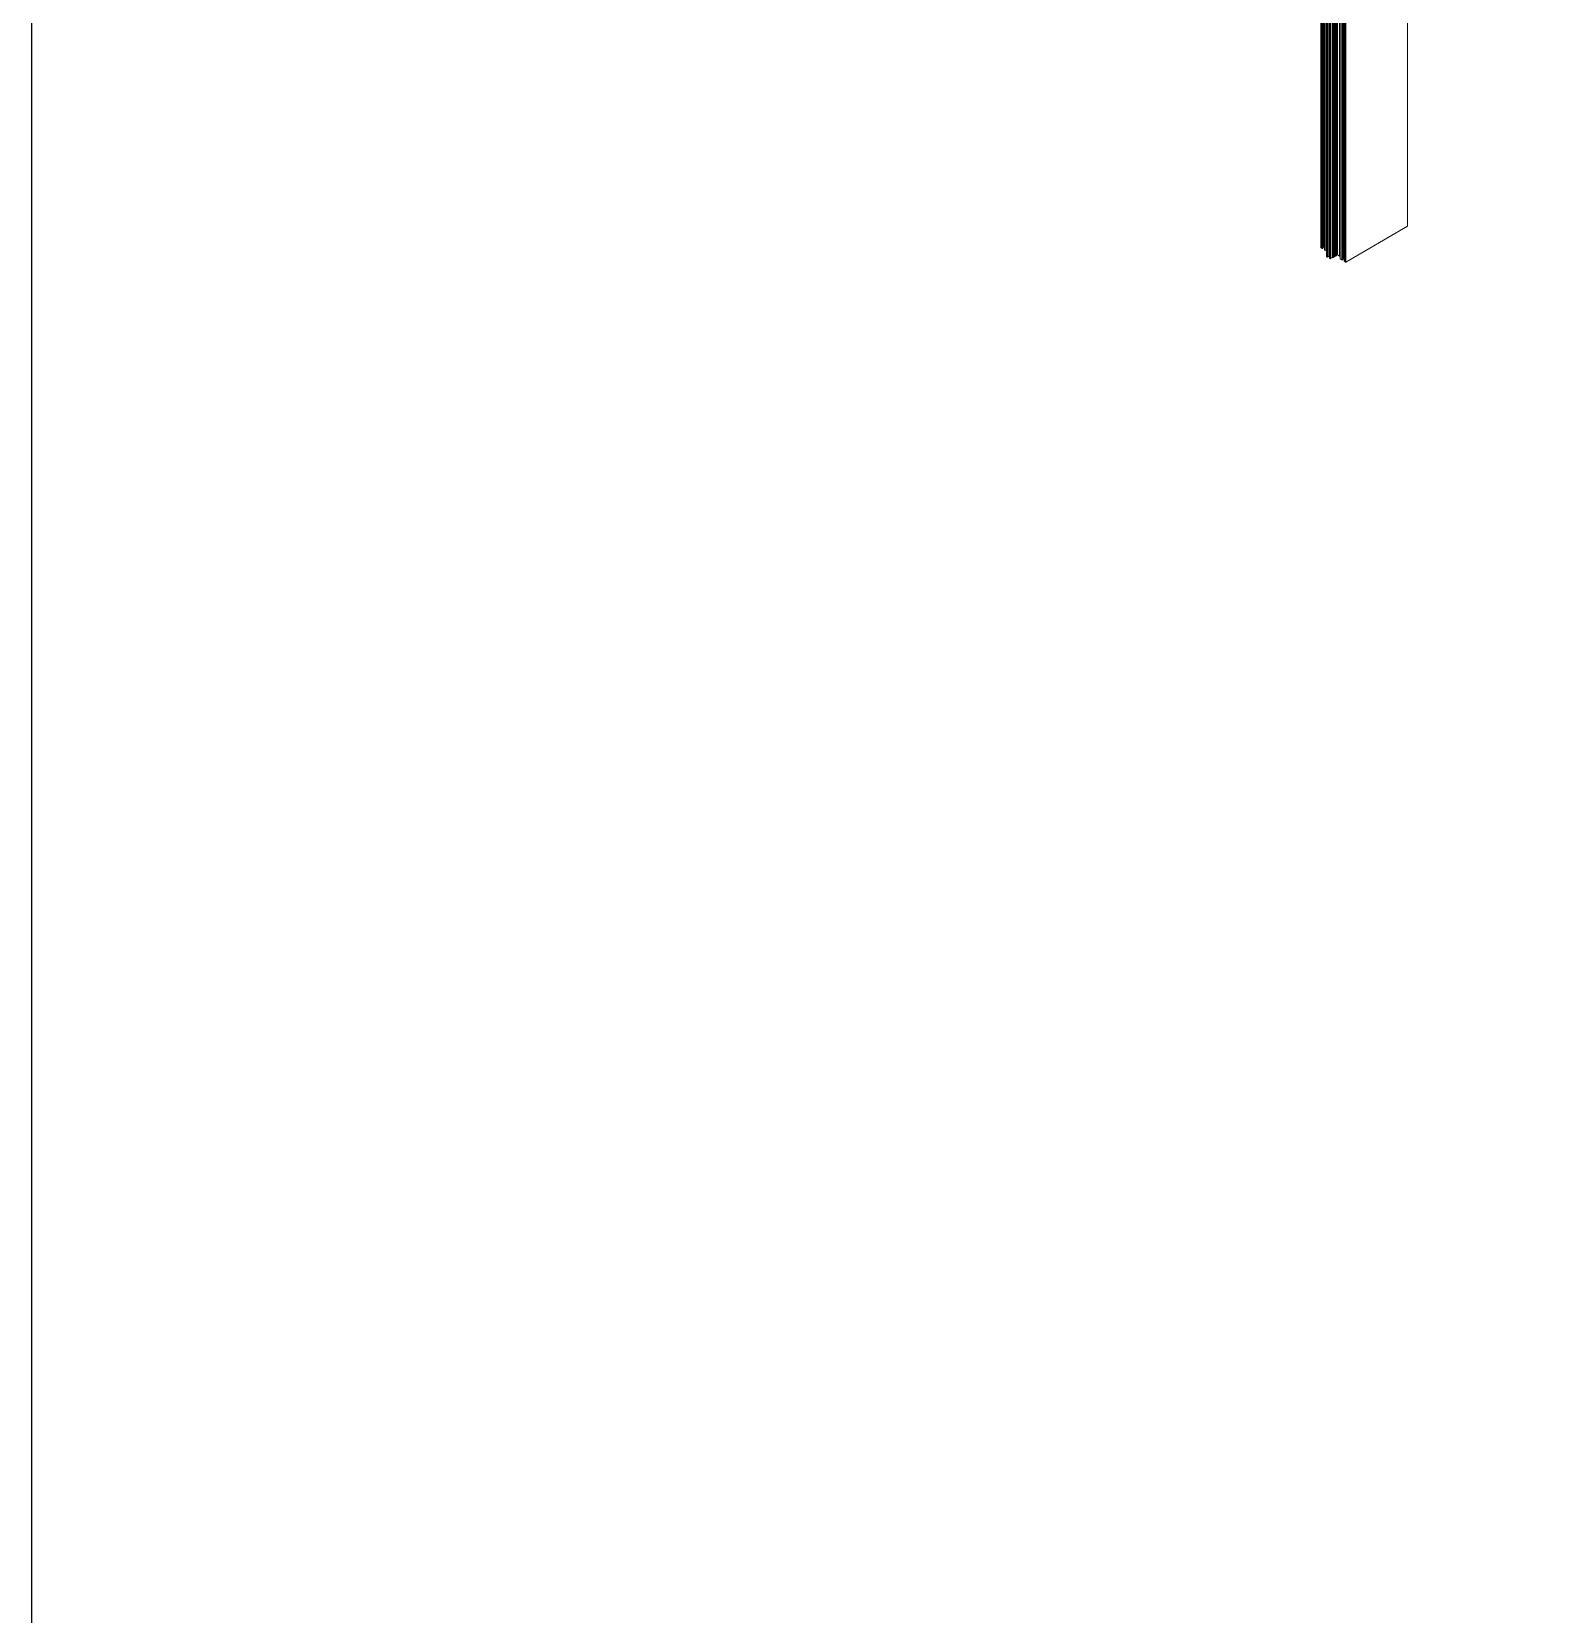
# Model space of a CAD drawing. Header units: millimetres. Extents: x 39 to 459, y 26 to 647.
# Drawn here: x 38.59 to 71.14, y 174.12 to 207.95 of the extents above; entities that cross this region are included whole.
import ezdxf

# ---------------------------------------------------------------- set-up
doc = ezdxf.new("R2010")
doc.units = ezdxf.units.MM
doc.layers.add('ANTET', color=7, linetype='Continuous')

# ---------------------------------------------------------------- blocks, each defined once
blk = doc.blocks.new('Griyaj Montajı')
at = {"color": 7, "linetype": 'Continuous', "lineweight": 15}
for p, q in [((11050.962, 2095.489), (11050.962, 2117.781)), ((11050.962, 2117.779), (11050.962, 2095.488)), ((11049.109, 2117.321), (11049.109, 2095.03)), ((11049.11, 2117.32), (11049.11, 2095.029)), ((11049.129, 2117.309), (11049.129, 2095.017)), ((11049.129, 2117.309), (11049.129, 2095.018)), ((11049.137, 2117.305), (11049.137, 2095.014)), ((11049.143, 2117.305), (11049.143, 2095.014)), ((11049.15, 2117.309), (11049.15, 2095.018)), ((11049.151, 2095.019), (11049.151, 2117.31)), ((11049.163, 2117.336), (11049.163, 2095.045)), ((11049.167, 2117.336), (11049.167, 2095.045)), ((11049.184, 2117.279), (11049.184, 2094.987)), ((11049.185, 2117.277), (11049.185, 2094.986)), ((11049.192, 2117.273), (11049.192, 2094.981)), ((11049.192, 2117.272), (11049.192, 2094.981)), ((11049.222, 2117.255), (11049.222, 2094.964)), ((11049.229, 2117.13), (11049.229, 2094.838)), ((11049.229, 2117.129), (11049.229, 2094.837)), ((11049.239, 2117.123), (11049.239, 2094.831)), ((11049.241, 2117.123), (11049.241, 2094.831)), ((11049.25, 2117.123), (11049.25, 2094.831)), ((11049.252, 2117.123), (11049.252, 2094.831)), ((11049.279, 2117.139), (11049.279, 2094.847)), ((11049.286, 2117.143), (11049.286, 2094.851)), ((11049.293, 2117.092), (11049.293, 2094.801)), ((11049.294, 2117.091), (11049.294, 2094.8)), ((11049.304, 2117.086), (11049.304, 2094.794)), ((11049.308, 2117.086), (11049.308, 2094.794)), ((11049.314, 2117.089), (11049.314, 2094.798)), ((11049.315, 2094.799), (11049.315, 2117.091)), ((11049.322, 2117.102), (11049.322, 2094.811)), ((11049.324, 2117.103), (11049.324, 2094.811)), ((11049.353, 2117.103), (11049.353, 2094.811)), ((11049.357, 2117.105), (11049.357, 2094.814)), ((11049.362, 2117.113), (11049.362, 2094.821)), ((11049.37, 2117.113), (11049.37, 2094.821)), ((11049.374, 2117.115), (11049.374, 2094.824)), ((11049.379, 2117.122), (11049.379, 2094.831)), ((11049.387, 2117.122), (11049.387, 2094.831)), ((11049.391, 2117.125), (11049.391, 2094.833)), ((11049.396, 2117.132), (11049.396, 2094.841)), ((11049.404, 2117.132), (11049.404, 2094.841)), ((11049.408, 2117.135), (11049.408, 2094.843)), ((11049.413, 2117.142), (11049.413, 2094.85)), ((11049.42, 2117.142), (11049.42, 2094.85)), ((11049.425, 2117.144), (11049.425, 2094.853)), ((11049.429, 2117.152), (11049.429, 2094.86)), ((11049.437, 2117.152), (11049.437, 2094.86)), ((11049.442, 2117.154), (11049.442, 2094.863)), ((11049.443, 2117.16), (11049.443, 2094.868)), ((11049.455, 2117.167), (11049.455, 2094.876)), ((11049.46, 2117.167), (11049.46, 2094.876)), ((11049.507, 2117.14), (11049.507, 2094.848)), ((11049.514, 2117.136), (11049.514, 2094.844)), ((11049.519, 2117.088), (11049.519, 2094.796)), ((11049.523, 2117.081), (11049.523, 2094.79)), ((11049.553, 2117.064), (11049.553, 2094.773)), ((11049.553, 2117.064), (11049.553, 2094.773)), ((11049.561, 2117.06), (11049.561, 2094.769)), ((11049.567, 2117.06), (11049.567, 2094.769)), ((11049.574, 2117.064), (11049.574, 2094.773)), ((11049.575, 2094.774), (11049.575, 2117.065)), ((11049.578, 2117.086), (11049.578, 2094.795)), ((11049.6, 2117.086), (11049.6, 2094.795)), ((11049.609, 2117.034), (11049.609, 2094.742)), ((11049.61, 2117.032), (11049.61, 2094.741)), ((11049.616, 2117.028), (11049.616, 2094.736)), ((11049.617, 2117.028), (11049.617, 2094.736)), ((11049.636, 2117.016), (11049.636, 2094.725)), ((11049.64, 2117.016), (11049.64, 2094.725)), ((11049.64, 2094.725), (11050.962, 2095.488)), ((11049.11, 2095.029), (11049.129, 2095.018)), ((11049.151, 2095.038), (11049.163, 2095.045)), ((11049.167, 2095.045), (11049.184, 2095.035)), ((11049.129, 2095.017), (11049.137, 2095.014)), ((11049.143, 2095.014), (11049.15, 2095.018)), ((11049.185, 2094.986), (11049.192, 2094.981)), ((11049.192, 2094.981), (11049.222, 2094.964)), ((11049.229, 2094.837), (11049.239, 2094.831)), ((11049.241, 2094.831), (11049.25, 2094.831)), ((11049.252, 2094.831), (11049.279, 2094.847)), ((11049.279, 2094.852), (11049.286, 2094.851)), ((11049.286, 2094.851), (11049.293, 2094.855)), ((11049.294, 2094.8), (11049.304, 2094.794)), ((11049.308, 2094.794), (11049.314, 2094.798)), ((11049.315, 2094.807), (11049.322, 2094.811)), ((11049.324, 2094.811), (11049.353, 2094.811)), ((11049.362, 2094.821), (11049.37, 2094.821)), ((11049.379, 2094.831), (11049.387, 2094.831)), ((11049.396, 2094.841), (11049.404, 2094.841)), ((11049.413, 2094.85), (11049.42, 2094.85)), ((11049.429, 2094.86), (11049.437, 2094.86)), ((11049.443, 2094.868), (11049.455, 2094.876)), ((11049.46, 2094.876), (11049.507, 2094.848)), ((11049.507, 2094.848), (11049.514, 2094.848)), ((11049.514, 2094.844), (11049.519, 2094.841)), ((11049.523, 2094.79), (11049.553, 2094.773)), ((11049.553, 2094.773), (11049.561, 2094.769)), ((11049.567, 2094.769), (11049.574, 2094.773)), ((11049.575, 2094.793), (11049.578, 2094.795)), ((11049.578, 2094.795), (11049.6, 2094.795)), ((11049.6, 2094.795), (11049.609, 2094.79)), ((11049.61, 2094.741), (11049.616, 2094.736)), ((11049.617, 2094.736), (11049.636, 2094.725))]:
    blk.add_line(p, q, dxfattribs=at)
at = {"color": 7, "linetype": 'Continuous', "lineweight": 15, "flags": 128}
for points in [[(11049.353, 2094.811), (11049.353, 2094.811), (11049.354, 2094.811), (11049.355, 2094.812), (11049.356, 2094.812), (11049.356, 2094.812), (11049.357, 2094.813), (11049.357, 2094.813), (11049.357, 2094.814)], [(11049.357, 2094.818), (11049.357, 2094.819), (11049.357, 2094.819), (11049.358, 2094.82), (11049.358, 2094.82), (11049.359, 2094.821), (11049.36, 2094.821), (11049.361, 2094.821), (11049.362, 2094.821)], [(11049.37, 2094.821), (11049.37, 2094.821), (11049.371, 2094.821), (11049.372, 2094.821), (11049.373, 2094.822), (11049.373, 2094.822), (11049.374, 2094.823), (11049.374, 2094.823), (11049.374, 2094.824)], [(11049.374, 2094.828), (11049.374, 2094.829), (11049.374, 2094.829), (11049.375, 2094.83), (11049.375, 2094.83), (11049.376, 2094.83), (11049.377, 2094.831), (11049.378, 2094.831), (11049.379, 2094.831)], [(11049.387, 2094.831), (11049.387, 2094.831), (11049.388, 2094.831), (11049.389, 2094.831), (11049.39, 2094.832), (11049.39, 2094.832), (11049.391, 2094.832), (11049.391, 2094.833), (11049.391, 2094.833)], [(11049.391, 2094.838), (11049.391, 2094.838), (11049.391, 2094.839), (11049.392, 2094.839), (11049.392, 2094.84), (11049.393, 2094.84), (11049.394, 2094.84), (11049.395, 2094.84), (11049.396, 2094.841)], [(11049.404, 2094.841), (11049.404, 2094.841), (11049.405, 2094.841), (11049.406, 2094.841), (11049.407, 2094.841), (11049.407, 2094.842), (11049.408, 2094.842), (11049.408, 2094.843), (11049.408, 2094.843)], [(11049.408, 2094.848), (11049.408, 2094.848), (11049.408, 2094.849), (11049.409, 2094.849), (11049.409, 2094.85), (11049.41, 2094.85), (11049.411, 2094.85), (11049.412, 2094.85), (11049.413, 2094.85)], [(11049.42, 2094.85), (11049.421, 2094.85), (11049.422, 2094.851), (11049.423, 2094.851), (11049.424, 2094.851), (11049.424, 2094.851), (11049.425, 2094.852), (11049.425, 2094.852), (11049.425, 2094.853)], [(11049.425, 2094.858), (11049.425, 2094.858), (11049.425, 2094.859), (11049.426, 2094.859), (11049.426, 2094.859), (11049.427, 2094.86), (11049.428, 2094.86), (11049.429, 2094.86), (11049.429, 2094.86)], [(11049.437, 2094.86), (11049.438, 2094.86), (11049.439, 2094.86), (11049.44, 2094.861), (11049.441, 2094.861), (11049.441, 2094.861), (11049.442, 2094.862), (11049.442, 2094.862), (11049.442, 2094.863)]]:
    blk.add_lwpolyline(points, dxfattribs=at)
at = {"color": 7, "linetype": 'Continuous', "lineweight": 15}
for centre, radius, start, end in [((11050.961, 2095.489), 0.00152, 294.4809, 354.1344), ((11049.11, 2095.03), 0.00151, 185.6803, 245.5692), ((11049.165, 2095.04), 0.00461, 62.6178, 117.3871), ((11049.13, 2095.019), 0.00153, 237.9228, 246.0703), ((11049.14, 2095.02), 0.00699, 245.6851, 297.1893), ((11049.149, 2095.019), 0.00151, 294.3838, 354.3229), ((11049.186, 2094.988), 0.00209, 184.1012, 240.4823), ((11049.193, 2094.982), 0.00141, 233.6727, 242.1781), ((11049.232, 2094.981), 0.0197, 241.2406, 261.4261), ((11049.23, 2094.838), 0.00151, 185.6951, 245.5659), ((11049.241, 2094.835), 0.00434, 241.9974, 271.1402), ((11049.25, 2094.835), 0.00432, 268.8412, 298.0553), ((11049.295, 2094.801), 0.00151, 185.6951, 245.5659), ((11049.306, 2094.798), 0.00461, 242.6292, 297.3757), ((11049.314, 2094.799), 0.00151, 294.3838, 354.3229), ((11049.324, 2094.807), 0.00432, 88.8468, 118.0497), ((11049.443, 2094.867), 0.00151, 114.3378, 174.3689), ((11049.458, 2094.871), 0.00461, 62.6292, 117.3757), ((11049.526, 2094.797), 0.00755, 185.6921, 245.6039), ((11049.554, 2094.774), 0.00154, 237.9453, 246.0544), ((11049.564, 2094.775), 0.00699, 245.6809, 297.1935), ((11049.574, 2094.774), 0.00151, 294.3838, 354.3229), ((11049.611, 2094.743), 0.00209, 184.115, 240.4783), ((11049.617, 2094.737), 0.00141, 233.6727, 242.1781), ((11049.638, 2094.729), 0.00461, 242.6292, 297.3757)]:
    blk.add_arc(centre, radius, start, end, dxfattribs=at)
blk = doc.blocks.new('MN50.S.1')
at = {"color": 252}
blk.add_lwpolyline([(9907.25, 888.558), (9907.25, 1185.558), (10117.25, 1185.558), (10117.25, 888.558)], close=True, dxfattribs=at)

msp = doc.modelspace()

# ---------------------------------------------------------------- block references
at = {"layer": 'ANTET', "color": 0}
for name, p in [('MN50.S.1', (-9868.658, -862.935)), ('Griyaj Montajı', (-10982.955, -1891.697))]:
    msp.add_blockref(name, p, dxfattribs=at)

doc.saveas('drawing.dxf')
